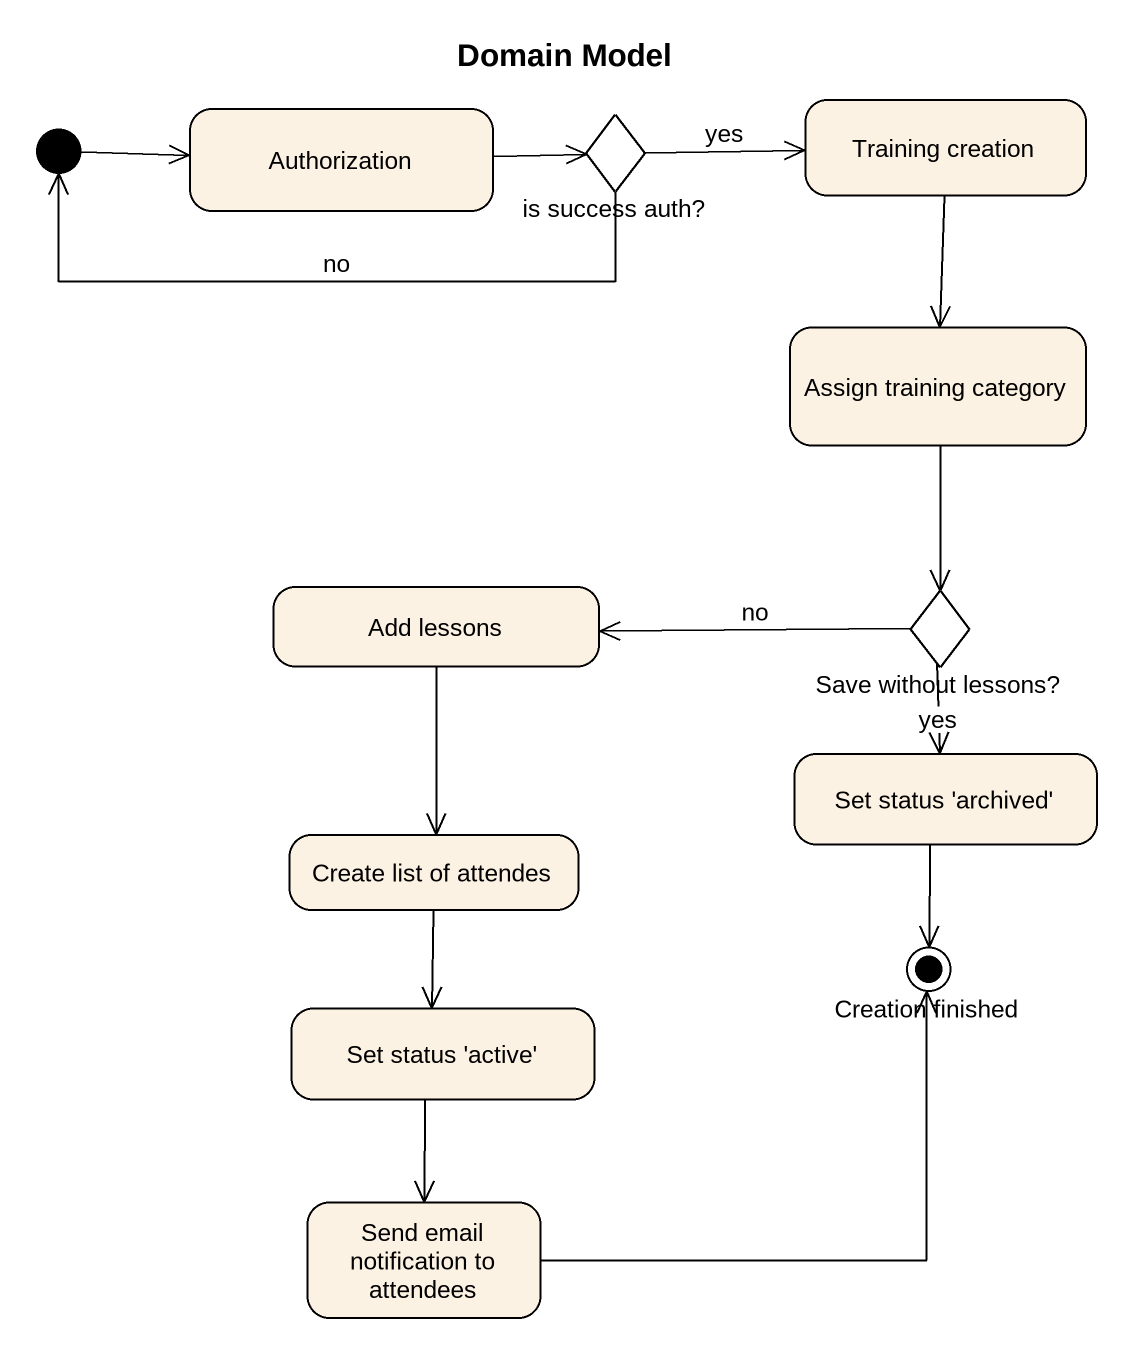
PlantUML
@startuml
title Domain Model
hide empty description
state initial1 <<start>>
state Authorization
state "is success auth?" as is_success_auth <<choice>>
state "Training creation" as Training_creation
state "Assign training category" as Assign_training_category
state "Add lessons" as Add_lessons
state "Save without lessons?" as Save_without_lessons <<choice>>
state "Set status 'archived'" as Set_status_archived
state "Create list of attendes" as Create_list_of_attendes
state "Creation finished" as Creation_finished <<end>>
state "Set status 'active'" as Set_status_active
state "Send email notification to attendees" as Send_email_notification_to
initial1 -right-> Authorization
Authorization -right-> is_success_auth
is_success_auth -left-> initial1 : no
is_success_auth -right-> Training_creation : yes
Training_creation --> Assign_training_category
Assign_training_category --> Save_without_lessons
Add_lessons --> Create_list_of_attendes
Save_without_lessons -left-> Add_lessons : no
Save_without_lessons --> Set_status_archived : yes
Set_status_archived --> Creation_finished
Create_list_of_attendes --> Set_status_active
Set_status_active --> Send_email_notification_to
Send_email_notification_to -right-> Creation_finished
@enduml
